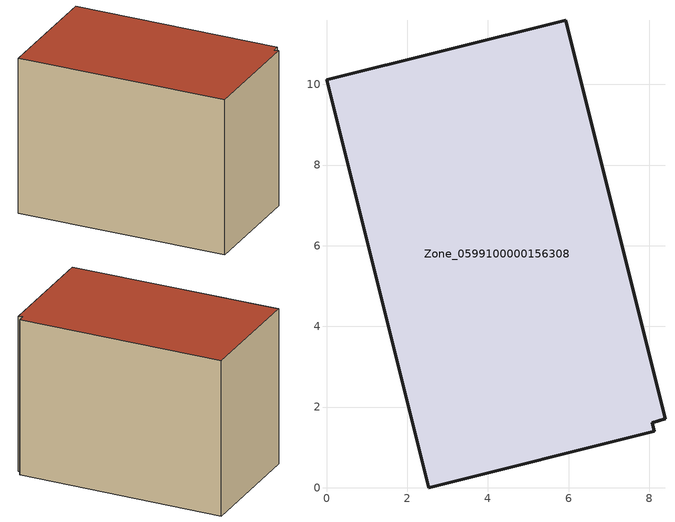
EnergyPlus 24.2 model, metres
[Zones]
Zone_0599100000156308
 floor ground (C_G): 8.39,1.71 8.08,1.61 8.13,1.4 2.54,0 0,10.11 5.93,11.59 z0
 wall outside (C_F): 8.39,1.71 5.93,11.59 0,10.11 2.54,0 8.13,1.4 8.08,1.61 8.39,1.71 z0:7.83
 roof outside (C_R): 8.08,1.61 8.39,1.71 5.93,11.59 0,10.11 2.54,0 8.13,1.4 z7.83
[BUILDING]
Pand.0599100000156308: North Axis=0; Terrain=City; Loads Convergence Tolerance Value=0.04; Temperature Convergence Tolerance Value=0.4; Solar Distribution=FullExterior; Maximum Number of Warmup Days=25; Minimum Number of Warmup Days=1
[Site:Location]
Rotterdam.The.Hague.AP_ZH_NLD Design_Conditions: Latitude=51.96; Longitude=4.45; Time Zone=1; Elevation=-4.5
[SITE:GROUNDTEMPERATURE:BUILDINGSURFACE]
18, 18, 18, 18, 18, 18, 18, 18, 18, 18, 18, 18
[MATERIAL] Thermal Absorptance=0.9; Solar Absorptance=0.7; Visible Absorptance=0.7
Name | Roughness | Thickness | Conductivity | Density | Specific Heat
G.TI.1965-1974 | MediumSmooth | 0.15 | 0.882353 | 540 | 1210
F.TI.1965-1974 | Rough | 0.3 | 0.697674 | 1920 | 840
R.TI.1965-1974 | MediumRough | 0.2 | 0.232558 | 1500 | 1000
[CONSTRUCTION]
C_G: G.TI.1965-1974
C_F: F.TI.1965-1974
C_R: R.TI.1965-1974
[ZONE]
Zone_0599100000156308: Type=1; Multiplier=1; Ceiling Height=Autocalculate; Volume=Autocalculate; Floor Area=autocalculate; Part of Total Floor Area=Yes
[ZONEINFILTRATION:DESIGNFLOWRATE]
Infil_Zone_0599100000156308: Zone or ZoneList or Space or SpaceList=Zone_0599100000156308; Schedule=AlwaysOn; Design Flow Rate Calculation Method=Flow/Area; Flow Rate per Floor Area=0.003; Constant Term Coefficient=1; Temperature Term Coefficient=0; Velocity Term Coefficient=0; Velocity Squared Term Coefficient=0
[HVACTEMPLATE:ZONE:IDEALLOADSAIRSYSTEM]
Zone_0599100000156308: Maximum Heating Supply Air Temperature=50; Minimum Cooling Supply Air Temperature=13; Maximum Heating Supply Air Humidity Ratio=0.0156; Minimum Cooling Supply Air Humidity Ratio=0.0077; Heating Limit=NoLimit; Cooling Limit=NoLimit; Dehumidification Control Type=ConstantSensibleHeatRatio; Cooling Sensible Heat Ratio=0.7; Dehumidification Setpoint=60; Humidification Control Type=None; Humidification Setpoint=30; Outdoor Air Method=None; Outdoor Air Flow Rate per Person=0.00944; Outdoor Air Flow Rate per Zone Floor Area=0; Outdoor Air Flow Rate per Zone=0; Demand Controlled Ventilation Type=None; Outdoor Air Economizer Type=NoEconomizer; Heat Recovery Type=None; Sensible Heat Recovery Effectiveness=0.7; Latent Heat Recovery Effectiveness=0.65
[ZONECONTROL:THERMOSTAT]
ThermostatControl_Zone_0599100000156308: Zone or ZoneList=Zone_0599100000156308; Control Type Schedule=DualSetpointControlType; Control 1=Thermostat_Zone_0599100000156308; Temperature Difference Between Cutout And Setpoint=0
[THERMOSTATSETPOINT:DUALSETPOINT]
Thermostat_Zone_0599100000156308: Heating Setpoint Temperature Schedule=HeatingSetpoint_Zone_0599100000156308; Cooling Setpoint Temperature Schedule=CoolingSetpoint_Zone_0599100000156308
[SCHEDULE:COMPACT]
HeatingSetpoint_Zone_0599100000156308: Through: 12/31, For: AllDays, Until: 24:00, 21
CoolingSetpoint_Zone_0599100000156308: Through: 12/31, For: AllDays, Until: 24:00, 24
DualSetpointControlType: Through: 12/31, For: AllDays, Until: 24:00, 4
AlwaysOn: Through: 12/31, For: AllDays, Until: 24:00, 1
